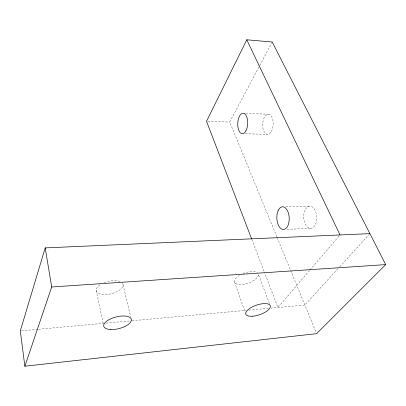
<?xml version="1.0" encoding="UTF-8"?>
<svg xmlns="http://www.w3.org/2000/svg" width="406" height="406" viewBox="0 0 406 406"><rect width="100%" height="100%" fill="white"/><g stroke="black" fill="none" stroke-linecap="round" stroke-linejoin="round"><path stroke-width="0.3" stroke-dasharray="2.03 1.52" d="M276.917 236.997L229.71 122.059L259.424 66.087M259.718 65.528L272.198 42.016M309.595 270.492L277.922 307.469L264.55 272.599M310.006 270.01L339.213 235.911M338.02 268.63L304.855 305.018L270.975 308.103M339.72 266.762L369.907 233.638M21.564 330.809L37.981 329.312M38.611 329.256L103.647 323.333M106.174 323.105L131.432 320.806M132.062 320.75L246.351 310.346M248.878 310.113L268.447 308.332M287.022 229.334L311.184 228.405M285.733 206.766L309.113 206.228M245.31 133.772L267.31 134.335M207.781 121.333L229.71 122.059M245.691 113.34L268.376 114.228M277.156 237.581L290.402 269.833M290.645 270.421L316.132 332.484M251.857 239.499L264.321 272.01M269.457 303.627L258.373 274.192A12.545 5.405 -19.2 0 1 241.595 284.545A12.545 5.405 -19.2 0 1 239.266 275.481M234.556 282.028L245.133 312.26M123.109 284.976L130.691 316.893M96.237 290.336L103.291 323.958M243.037 273.548A12.545 5.405 -19.2 0 1 257.262 272.599M122.637 283.373A13.748 6.394 -13.8 0 1 106.397 294.517A13.748 6.394 -13.8 0 1 99.896 284.916M104.246 282.591A13.748 6.394 -13.8 0 1 120.815 281.779M271.304 131.524A10.069 5.258 -87.1 0 0 269.726 114.619A10.069 5.258 -87.1 0 0 262.718 126.718A10.069 5.258 -87.1 0 0 271.304 131.524M305.028 210.125A11.16 6.496 87.1 0 0 309.484 228.279A11.16 6.496 87.1 0 0 316.228 213.49A11.16 6.496 87.1 0 0 305.028 210.125"/><path stroke-width="0.61" d="M369.907 233.638L45.203 247.899L20.3 330.92L24.862 366.217L316.614 333.651L385.7 264.61L272.198 42.016L246.777 39.783L206.527 121.292L251.629 238.911M24.862 366.217L51.694 286.976L45.203 247.899M51.694 286.976L385.7 264.61M246.777 39.783L340.035 234.952M110.528 329.52A14.23 5.999 -14.2 0 0 131.422 319.964A14.23 5.999 -14.2 0 0 110.686 318.832A14.23 5.999 -14.2 0 0 110.528 329.52M252.725 316.223A12.946 5.039 -19 0 0 270.345 305.982A12.946 5.039 -19 0 0 251.025 307.591A12.946 5.039 -19 0 0 252.725 316.223M245.955 130.823A10.241 4.989 -87.4 0 0 244.448 113.634A10.241 4.989 -87.4 0 0 237.804 125.956A10.241 4.989 -87.4 0 0 245.955 130.823M278.054 210.821A11.368 6.191 87.4 0 0 282.302 229.319A11.368 6.191 87.4 0 0 288.727 214.272A11.368 6.191 87.4 0 0 278.054 210.821"/></g></svg>
